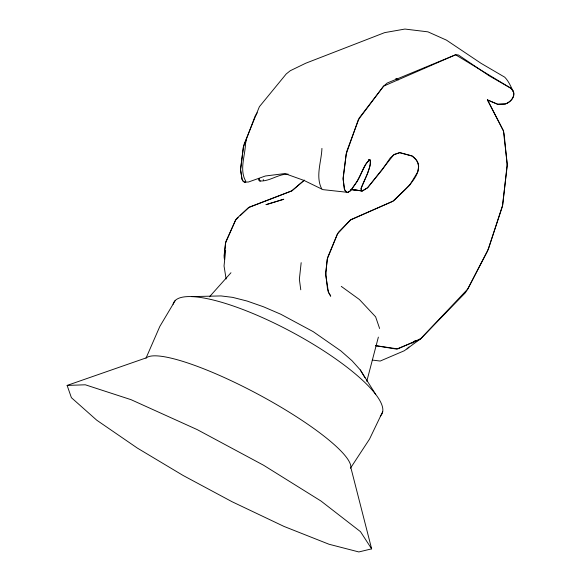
<?xml version="1.0" encoding="UTF-8"?>
<svg xmlns="http://www.w3.org/2000/svg" width="581" height="581" viewBox="0 0 581 581"><rect width="100%" height="100%" fill="white"/><g stroke="black" fill="none" stroke-linecap="round" stroke-linejoin="round"><path stroke-width="0.87" d="M259.097 178.505L258.944 179.957L259.591 180.952C269.606 181.715 278.067 173.93 288.111 174.104M258.988 178.999L259.184 180.626L260.455 181.054M225.653 250.44L224.041 265.96L226.118 279.033M301.169 262.67L299.36 279.229L300.776 289.796M321.925 148.395C321.496 161.518 315.243 176.377 321.714 188.84M246.322 140.166L245.516 143.551C245.197 155.752 239.125 169.892 245.799 181.279M366.793 381.318L378.369 337.111M330.683 296.041L328.439 292.207L325.709 275.234L327.19 259.271L337.496 233.86L350.35 220.046L392.865 201.258L394.702 199.864C403.628 190.35 430.332 170.218 412.539 156.231L399.721 152.643L393.7 154.829L367.57 187.772L362.435 190.938L361.193 190.481L361.142 188.171C364.352 179.159 370.845 169.928 370.22 160.102L368.819 160.305L365.754 164.394L356.807 181.838L350.873 190.408L348.019 192.333L346.734 192.304L345.579 191.461L344.279 188.825L343.095 178.12L346.225 154.009L347.01 150.69L359.232 117.987L383.605 86.141L387.222 83.025L455.591 54.781L510.83 88.218C517.424 93.185 511.883 102.074 505.485 103.926L497.692 104.268L487.51 99.954L497.692 104.268L505.107 104.043C509.588 102.336 514.475 98.407 513.807 93.062C511.411 87.6 508.971 81.558 504.744 77.193L481.075 63.336L446.44 40.125L427.957 31.853L404.935 29.057L384.666 32.623L305.722 63.235L290.268 70.729L286.244 73.94L259.395 106.693L244.143 144.066L243.388 147.095L240.534 169.122L241.892 178.933L242.793 180.778L244.376 182.122L248.494 182.006L265.335 176.007L284.843 173.566L303.986 180.422L322.971 189.638L347.881 192.369L350.561 190.713L356.807 181.838C361.622 175.113 362.994 165.04 369.719 159.869L370.097 159.986C371.709 164.227 368.601 169.006 367.671 173.131L361.026 188.709L361.593 190.837L362.253 190.953L367.57 187.772L382.24 169.739L390.214 158.01L394.426 154.364L399.721 152.643L411.914 155.824L416.621 160.247L418.051 163.087L418.661 166.319L417.739 171.882L409.721 185.165L392.865 201.258L351.047 219.574L338.832 231.855L337.496 233.86L327.539 257.673L325.694 272.598L327.444 288.561L328.439 292.207L330.691 296.143M145.998 358.179L159.819 326.449L175.375 300.341M382.683 411.697L369.538 439.069L350.437 468.228M256.315 114.573L255.182 115.946L243.388 147.095L240.549 170.073L242.219 179.747L243.25 181.359L244.441 182.143L245.756 182.18M256.148 114.21L257.318 112.823M209.472 296.811L230.962 272.743M375.377 345.659L396.562 349.108L418.269 340.277L420.738 338.708L467.712 289.084L487.546 251.079L502.369 206.553L507.235 165.817L504.105 133.695L503.364 130.703L487.503 99.99L503.364 130.703L507.242 163.798L502.768 204.766L488.527 248.777L467.712 289.084L465.301 292.809L420.738 338.708L404.318 350.742L380.185 361.055L372.247 360.06M407.056 348.97L408.944 347.01M412.721 343.088L415.241 340.473M238.188 217.577L235.603 220.076L225.798 241.732L224.128 255.364L224.6 258.814M240.127 215.704L248.523 207.591L291.822 190.866L304.386 180.103M304.161 180.328L291.822 190.866L249.227 207.177L236.939 218.26L235.603 220.076L225.464 243.185L224.179 257.775L224.513 259.511M420.738 338.708L397.789 348.898L375.399 345.63M67.12 385.421L146.448 357.78A116.411 22.586 28.2 0 1 258.603 394.535A116.411 22.586 28.2 0 1 350.83 467.516L371.637 548.856L358.84 551.95L329.006 544.244L283.956 526.408L232.059 501.73L183.059 475.44L137.377 448.104L96.751 420.201L71.405 397.687L67.12 385.421L85.305 384.789L131.037 399.67L197.17 429.599L263.629 465.272L320.959 501.011L360.481 531.659L371.637 548.856M191.759 296.6L221.041 295.932L232.603 297.363L247.048 301.031L263.52 306.797L280.812 314.248L313.152 331.628L340.815 350.859L352.064 360.765L360.307 369.959L375.711 394.426M351.055 189.5L361.593 190.837L351.098 189.515M350.953 189.5L362.253 190.953M368.354 159.499L370.097 159.986M395.755 78.638L398.181 79.858M396.7 78.893L398.305 79.72M341.265 286.375L359.414 299.52L375.624 316.834L379.618 328.512M346.734 192.304L344.591 189.711L343.095 179.159L346.225 154.009L358.252 119.882L383.605 86.141L455.591 54.781L456.543 54.825L458.365 54.963L489.398 75.944L510.83 88.218L513.415 91.595M360.307 369.959L365.006 377.817M263.527 180.292L263.251 179.602M173.087 304.277A118.066 29.646 28.2 0 1 292.78 332.55A118.066 29.646 28.2 0 1 380.301 416.04M283.702 199.268L266.091 204.65L283.702 199.268"/></g></svg>
